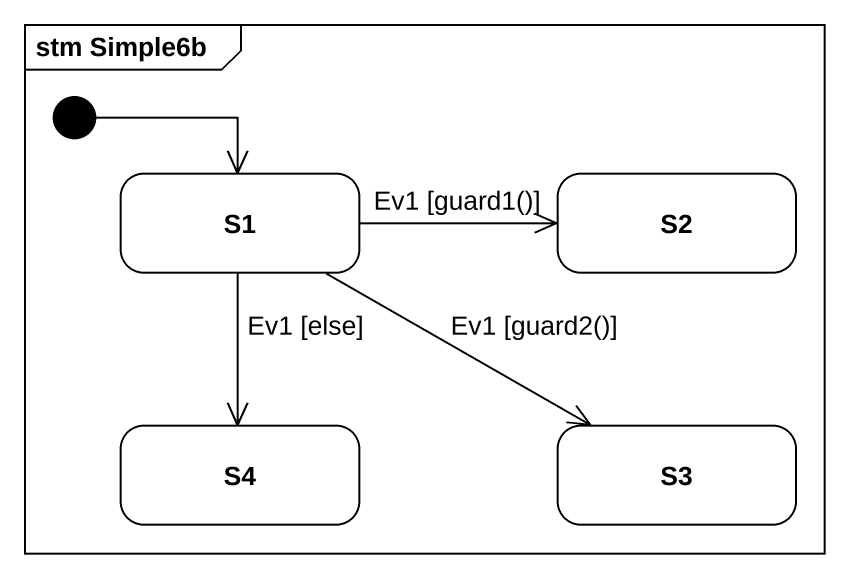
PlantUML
@startuml
mainframe stm Simple6b
hide empty description
state S1
state S2
state S4
state S3
[*] --> S1
S1 -right-> S2 : Ev1 [guard1()]
S1 --> S4 : Ev1 [else]
S1 -right-> S3 : Ev1 [guard2()]
@enduml
